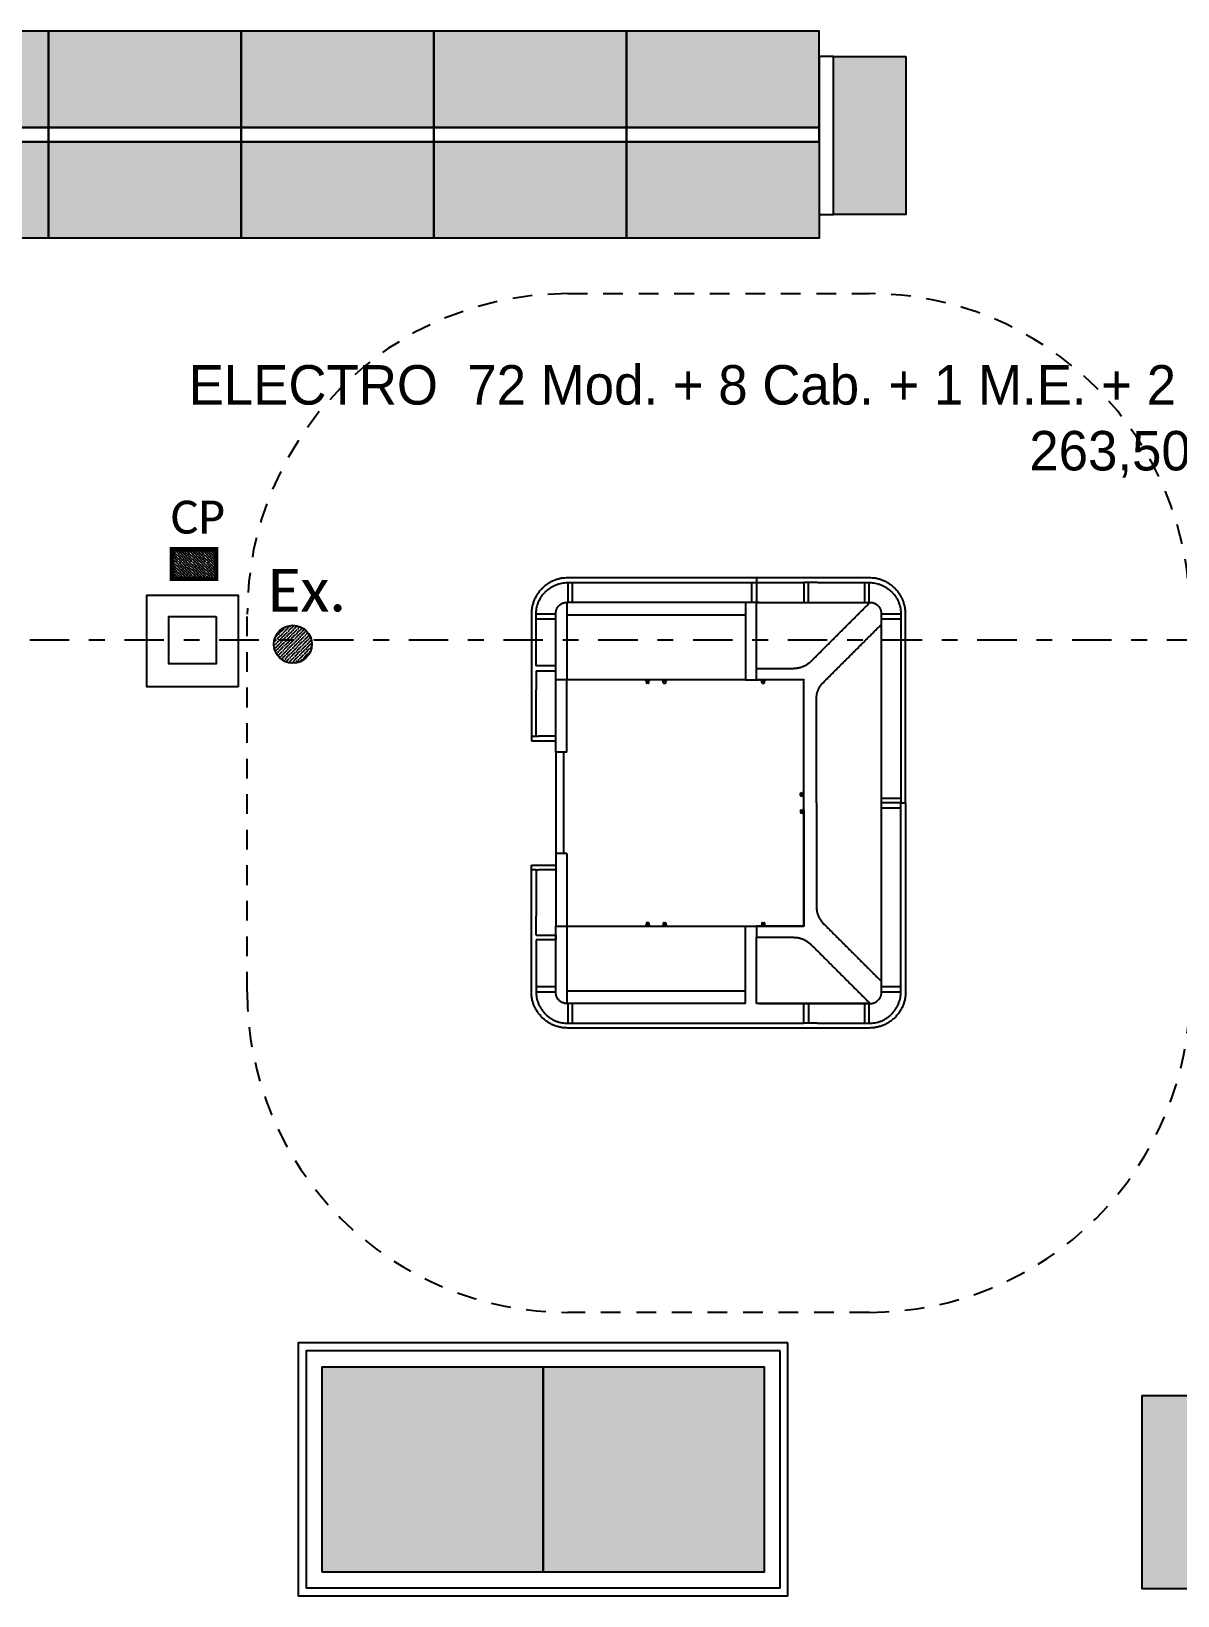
# Model space of a CAD drawing. Header units: millimetres. Extents: x 340 to 1003762, y 22 to 362022.
# Drawn here: x 371.13 to 378.39, y 52.3 to 62.2 of the extents above; entities that cross this region are included whole.
import ezdxf
from ezdxf.xclip import XClip

# ---------------------------------------------------------------- set-up
doc = ezdxf.new("R2010")
doc.units = ezdxf.units.MM
doc.header["$XCLIPFRAME"] = 0
doc.linetypes.add('LSBB_P_002 - PLANTA 1° NIVEL SALA DE VENTAS$0$DASHDOT2', pattern=[0.5, 0.25, -0.125, 0, -0.125])
doc.linetypes.add('LSBB_P_002 - PLANTA 1° NIVEL SALA DE VENTAS$0$HIDDEN', pattern=[0.375, 0.25, -0.125])
for name, color, linetype in [('LSBB_P_002 - PLANTA 1° NIVEL SALA DE VENTAS$0$A-GONDOLAS', 1, 'Continuous'), ('LSBB_P_002 - PLANTA 1° NIVEL SALA DE VENTAS$0$A-LAYOUT', 7, 'Continuous'), ('LSBB_P_002 - PLANTA 1° NIVEL SALA DE VENTAS$0$A-PROYECCIONES', 6, 'LSBB_P_002 - PLANTA 1° NIVEL SALA DE VENTAS$0$HIDDEN'), ('LSBB_P_002 - PLANTA 1° NIVEL SALA DE VENTAS$0$A-SALA DEFENSAS', 9, 'Continuous'), ('LSBB_P_002 - PLANTA 1° NIVEL SALA DE VENTAS$0$A-SALA-HATCH-ELECTRO', 154, 'Continuous'), ('LSBB_P_002 - PLANTA 1° NIVEL SALA DE VENTAS$0$A-SALA-MUEB-ESPC', 1, 'Continuous'), ('LSBB_P_002 - PLANTA 1° NIVEL SALA DE VENTAS$0$A-TEXTO SV', 2, 'LSBB_P_002 - PLANTA 1° NIVEL SALA DE VENTAS$0$DASHDOT2'), ('LSBB_P_002 - PLANTA 1° NIVEL SALA DE VENTAS$0$E-SF O CP', 7, 'Continuous'), ('LSBB_P_002 - PLANTA 1° NIVEL SALA DE VENTAS$0$EJES', 8, 'LSBB_P_002 - PLANTA 1° NIVEL SALA DE VENTAS$0$DASHDOT2'), ('LSBB_P_002 - PLANTA 1° NIVEL SALA DE VENTAS$0$ESTRUCTURA', 5, 'Continuous'), ('LSBB_P_002 - PLANTA 1° NIVEL SALA DE VENTAS$0$N- EXTINTOR O RH', 1, 'Continuous'), ('LSBB_P_002 - PLANTA 1° NIVEL SALA DE VENTAS$0$ZOCALOS-HORM', 8, 'Continuous'), ('XREF', 7, 'Continuous')]:
    doc.layers.add(name, color=color, linetype=linetype)
doc.styles.add('LSBB_P_002 - PLANTA 1° NIVEL SALA DE VENTAS$0$REF-LAYOUT N+0.00 E 03$0$REF-LAYOUT N+0.00 E 02$0$Walmart_CENTURY GOTHIC', font='GOTHIC.TTF')
doc.styles.add('LSBB_P_002 - PLANTA 1° NIVEL SALA DE VENTAS$0$STANDARD', font='txt')

# ---------------------------------------------------------------- blocks, each defined once
blk = doc.blocks.new('LSBB_P_002 - PLANTA 1° NIVEL SALA DE VENTAS$0$REF-LAYOUT N+0.00 E 03$0$G. 122x61')
h = blk.add_hatch(color=256)
h.dxf.hatch_style = 1
h.paths.add_polyline_path([(0, 0), (0, -61), (122, -61), (122, 0)])
at = {"layer": 'LSBB_P_002 - PLANTA 1° NIVEL SALA DE VENTAS$0$A-GONDOLAS'}
for points in [[(0, 0), (0, 9), (122, 9), (122, 0)], [(0, 0), (0, -61), (122, -61), (122, 0)]]:
    blk.add_lwpolyline(points, close=True, dxfattribs=at)
blk = doc.blocks.new('LSBB_P_002 - PLANTA 1° NIVEL SALA DE VENTAS$0$REF-LAYOUT N+0.00 E 03$0$REF-LAYOUT N+0.00 E 02$0$G. 140 X 130')
at = {"ltscale": 3}
blk.add_hatch(color=256, dxfattribs=at).paths.add_polyline_path([(6163.5686, -1173.933), (6163.5686, -1172.633), (6162.1686, -1172.633), (6162.1686, -1173.933)])
at = {"layer": 'LSBB_P_002 - PLANTA 1° NIVEL SALA DE VENTAS$0$A-SALA-MUEB-ESPC', "ltscale": 3}
blk.add_lwpolyline([(6163.5686, -1173.933), (6163.5686, -1172.633), (6162.1686, -1172.633), (6162.1686, -1173.933)], close=True, dxfattribs=at)
blk = doc.blocks.new('LSBB_P_002 - PLANTA 1° NIVEL SALA DE VENTAS$0$REF-LAYOUT N+0.00 E 03$0$REF-LAYOUT N+0.00 E 02$0$G. 122x61')
h = blk.add_hatch(color=256)
h.dxf.hatch_style = 1
h.paths.add_polyline_path([(0, 0), (0, -61), (122, -61), (122, 0)])
at = {"layer": 'LSBB_P_002 - PLANTA 1° NIVEL SALA DE VENTAS$0$A-GONDOLAS'}
for points in [[(0, 0), (0, 9), (122, 9), (122, 0)], [(0, 0), (0, -61), (122, -61), (122, 0)]]:
    blk.add_lwpolyline(points, close=True, dxfattribs=at)
blk = doc.blocks.new('LSBB_P_002 - PLANTA 1° NIVEL SALA DE VENTAS$0$REF-LAYOUT N+0.00 E 02$0$Isla Electro Cerrada')
at = {"layer": 'LSBB_P_002 - PLANTA 1° NIVEL SALA DE VENTAS$0$A-SALA-MUEB-ESPC'}
for points, weights in [([(3188.2378, 4221.7048), (3188.0078, 4221.7048), (3188.0078, 4221.4748)], [1, 0.707106781187, 1]), ([(3188.0378, 4221.4748), (3188.0378, 4221.6748), (3188.2378, 4221.6748)], [1, 0.707106781187, 1]), ([(3190.3778, 4221.4748), (3190.3778, 4221.7048), (3190.1478, 4221.7048)], [1, 0.707106781187, 1]), ([(3190.1478, 4221.6748), (3190.3478, 4221.6748), (3190.3478, 4221.4748)], [1, 0.707106781187, 1]), ([(3188.2328, 4221.5498), (3188.1628, 4221.5498), (3188.1628, 4221.4798)], [1, 0.707106781187, 1]), ([(3189.6708, 4221.1306), (3189.7328, 4221.1306), (3189.7768, 4221.1745)], [1, 0.92406244141, 1]), ([(3189.8128, 4220.9371), (3189.8128, 4220.9993), (3189.8569, 4221.0432)], [1, 0.923696412309, 1]), ([(3189.8128, 4219.6226), (3189.8128, 4219.5604), (3189.8569, 4219.5164)], [1, 0.923696412309, 1]), ([(3189.7768, 4219.3852), (3189.7328, 4219.429), (3189.6708, 4219.429)], [1, 0.92406244141, 1]), ([(3188.2378, 4218.8548), (3188.0078, 4218.8548), (3188.0078, 4219.0848)], [1, 0.707106781187, 1]), ([(3188.0378, 4219.0848), (3188.0378, 4218.8848), (3188.2378, 4218.8848)], [1, 0.707106781187, 1]), ([(3188.1628, 4219.0798), (3188.1628, 4219.0098), (3188.2328, 4219.0098)], [1, 0.707106781187, 1]), ([(3190.3778, 4219.0848), (3190.3778, 4218.8548), (3190.1478, 4218.8548)], [1, 0.707106781187, 1]), ([(3190.1478, 4218.8848), (3190.3478, 4218.8848), (3190.3478, 4219.0848)], [1, 0.707106781187, 1])]:
    blk.add_rational_spline(points, weights, degree=2, dxfattribs=at)
for points in [[(3189.4328, 4221.7048), (3188.8353, 4221.7048), (3188.2378, 4221.7048)], [(3188.2378, 4221.6748), (3188.2528, 4221.6748), (3188.2678, 4221.6748)], [(3188.2378, 4221.5498), (3188.2378, 4221.6123), (3188.2378, 4221.6748)], [(3188.2678, 4221.6748), (3188.8503, 4221.6748), (3189.4328, 4221.6748)], [(3188.2678, 4221.6748), (3188.2678, 4221.6123), (3188.2678, 4221.5498)], [(3189.7328, 4221.7048), (3189.5828, 4221.7048), (3189.4328, 4221.7048)], [(3189.4328, 4221.6748), (3189.5824, 4221.6748), (3189.732, 4221.6748)], [(3189.7328, 4221.6748), (3189.7324, 4221.6748), (3189.732, 4221.6748)], [(3190.1478, 4221.7048), (3189.9403, 4221.7048), (3189.7328, 4221.7048)], [(3189.7328, 4221.6748), (3189.7328, 4221.6123), (3189.7328, 4221.5498)], [(3189.82, 4221.6748), (3189.7764, 4221.6748), (3189.7328, 4221.6748)], [(3189.7628, 4221.5498), (3189.7628, 4221.6123), (3189.7628, 4221.6748)], [(3189.82, 4221.6748), (3189.9689, 4221.6748), (3190.1178, 4221.6748)], [(3190.1178, 4221.6748), (3190.1328, 4221.6748), (3190.1478, 4221.6748)], [(3190.1178, 4221.5498), (3190.1178, 4221.6123), (3190.1178, 4221.6748)], [(3190.1478, 4221.6748), (3190.1478, 4221.6123), (3190.1478, 4221.5498)], [(3188.0078, 4221.4748), (3188.0078, 4221.2959), (3188.0078, 4221.117)], [(3188.0378, 4221.4748), (3188.1003, 4221.4748), (3188.1628, 4221.4748)], [(3188.0378, 4221.4448), (3188.0378, 4221.4598), (3188.0378, 4221.4748)], [(3188.1628, 4221.4798), (3188.1628, 4221.2698), (3188.1628, 4221.0598)], [(3189.3628, 4221.5498), (3188.7978, 4221.5498), (3188.2328, 4221.5498)], [(3188.2328, 4221.0598), (3188.2328, 4221.3048), (3188.2328, 4221.5498)], [(3188.2328, 4221.4698), (3188.7978, 4221.4698), (3189.3628, 4221.4698)], [(3189.3628, 4221.5498), (3189.3628, 4221.3048), (3189.3628, 4221.0598)], [(3189.4328, 4221.5498), (3189.4328, 4221.3402), (3189.4328, 4221.1306)], [(3190.1524, 4221.5494), (3189.7926, 4221.5496), (3189.4328, 4221.5498)], [(3189.4508, 4221.5498), (3189.8018, 4221.5498), (3190.1528, 4221.5498)], [(3189.7768, 4221.1745), (3189.9646, 4221.3619), (3190.1524, 4221.5494)], [(3190.1524, 4221.5494), (3190.1526, 4221.5496), (3190.1528, 4221.5498)], [(3190.2228, 4221.4085), (3190.2228, 4221.4442), (3190.2228, 4221.4798)], [(3190.2228, 4221.4748), (3190.2853, 4221.4748), (3190.3478, 4221.4748)], [(3190.3478, 4221.4748), (3190.3478, 4221.4598), (3190.3478, 4221.4448)], [(3190.3778, 4220.2798), (3190.3778, 4220.8773), (3190.3778, 4221.4748)], [(3188.0378, 4221.147), (3188.0378, 4221.2959), (3188.0378, 4221.4448)], [(3188.1628, 4221.4448), (3188.1003, 4221.4448), (3188.0378, 4221.4448)], [(3189.8569, 4221.0432), (3190.0399, 4221.2259), (3190.2228, 4221.4085)], [(3190.3478, 4221.4448), (3190.2853, 4221.4448), (3190.2228, 4221.4448)], [(3190.2228, 4220.2798), (3190.2228, 4220.8442), (3190.2228, 4221.4085)], [(3190.3478, 4221.4448), (3190.3478, 4220.8773), (3190.3478, 4220.3098)], [(3188.0078, 4221.117), (3188.0078, 4221.0568), (3188.0078, 4220.9966)], [(3188.1628, 4221.1473), (3188.1003, 4221.1471), (3188.0378, 4221.147)], [(3188.0378, 4221.117), (3188.1003, 4221.1171), (3188.1628, 4221.1173)], [(3188.0378, 4221.117), (3188.0378, 4221.0568), (3188.0378, 4220.9966)], [(3188.067, 4221.147), (3188.0671, 4221.147), (3188.0671, 4221.147)], [(3188.0971, 4221.117), (3188.0971, 4221.117), (3188.0971, 4221.117)], [(3188.1628, 4221.1473), (3188.1628, 4221.1473), (3188.1628, 4221.1473)], [(3188.1628, 4221.1173), (3188.1628, 4221.1323), (3188.1628, 4221.1473)], [(3188.1628, 4221.0598), (3188.1978, 4221.0598), (3188.2328, 4221.0598)], [(3188.1628, 4220.6009), (3188.1628, 4220.8304), (3188.1628, 4221.0598)], [(3188.2328, 4221.0598), (3188.7978, 4221.0598), (3189.3628, 4221.0598)], [(3188.2328, 4220.6009), (3188.2328, 4220.8304), (3188.2328, 4221.0598)], [(3188.7321, 4221.053), (3188.7321, 4221.0564), (3188.7321, 4221.0598)], [(3188.7553, 4221.053), (3188.7553, 4221.0564), (3188.7553, 4221.0598)], [(3188.8404, 4221.053), (3188.8404, 4221.0564), (3188.8404, 4221.0598)], [(3188.8636, 4221.053), (3188.8636, 4221.0564), (3188.8636, 4221.0598)], [(3189.3628, 4221.0598), (3189.3978, 4221.0598), (3189.4328, 4221.0598)], [(3189.4328, 4221.0598), (3189.4328, 4221.0952), (3189.4328, 4221.1306)], [(3189.4328, 4221.1306), (3189.5518, 4221.1306), (3189.6708, 4221.1306)], [(3189.7328, 4221.0598), (3189.5828, 4221.0598), (3189.4328, 4221.0598)], [(3189.4328, 4221.0596), (3189.4328, 4221.0597), (3189.4328, 4221.0598)], [(3189.4328, 4221.0596), (3189.5828, 4221.0596), (3189.7328, 4221.0596)], [(3189.4647, 4221.053), (3189.4647, 4221.0563), (3189.4647, 4221.0596)], [(3189.4879, 4221.053), (3189.4879, 4221.0563), (3189.4879, 4221.0596)], [(3189.7327, 4221.0596), (3189.7327, 4221.0596), (3189.7327, 4221.0596)], [(3189.7328, 4220.3255), (3189.7327, 4220.6926), (3189.7327, 4221.0596)], [(3189.7328, 4221.0607), (3189.7328, 4221.0603), (3189.7328, 4221.0598)], [(3189.7328, 4221.0598), (3189.7328, 4220.6698), (3189.7328, 4220.2798)], [(3188.0078, 4220.9966), (3188.0078, 4220.8499), (3188.0078, 4220.7033)], [(3188.0378, 4220.7033), (3188.0378, 4220.8499), (3188.0378, 4220.9966)], [(3188.738, 4221.0521), (3188.7368, 4221.0521), (3188.7356, 4221.0521)], [(3188.736, 4221.0415), (3188.736, 4221.0468), (3188.736, 4221.0521)], [(3188.7494, 4221.0521), (3188.7437, 4221.0521), (3188.738, 4221.0521)], [(3188.7402, 4221.039), (3188.7393, 4221.039), (3188.7385, 4221.039)], [(3188.7482, 4221.039), (3188.7442, 4221.039), (3188.7402, 4221.039)], [(3188.7499, 4221.039), (3188.7491, 4221.039), (3188.7482, 4221.039)], [(3188.7518, 4221.0521), (3188.7506, 4221.0521), (3188.7494, 4221.0521)], [(3188.7524, 4221.0415), (3188.7524, 4221.0468), (3188.7524, 4221.0521)], [(3188.8433, 4221.0415), (3188.8433, 4221.0468), (3188.8433, 4221.0521)], [(3188.8439, 4221.0521), (3188.8451, 4221.0521), (3188.8463, 4221.0521)], [(3188.8458, 4221.039), (3188.8466, 4221.039), (3188.8474, 4221.039)], [(3188.8463, 4221.0521), (3188.852, 4221.0521), (3188.8577, 4221.0521)], [(3188.8474, 4221.039), (3188.8515, 4221.039), (3188.8555, 4221.039)], [(3188.8555, 4221.039), (3188.8563, 4221.039), (3188.8572, 4221.039)], [(3188.8577, 4221.0521), (3188.8589, 4221.0521), (3188.8601, 4221.0521)], [(3188.8597, 4221.0415), (3188.8597, 4221.0468), (3188.8597, 4221.0521)], [(3189.4676, 4221.0415), (3189.4676, 4221.0468), (3189.4676, 4221.0521)], [(3189.4683, 4221.0521), (3189.4694, 4221.0521), (3189.4706, 4221.0521)], [(3189.4701, 4221.039), (3189.4709, 4221.039), (3189.4718, 4221.039)], [(3189.4706, 4221.0521), (3189.4763, 4221.0521), (3189.482, 4221.0521)], [(3189.4718, 4221.039), (3189.4758, 4221.039), (3189.4798, 4221.039)], [(3189.4798, 4221.039), (3189.4807, 4221.039), (3189.4815, 4221.039)], [(3189.482, 4221.0521), (3189.4832, 4221.0521), (3189.4844, 4221.0521)], [(3189.484, 4221.0415), (3189.484, 4221.0468), (3189.484, 4221.0521)], [(3189.8128, 4220.2798), (3189.8128, 4220.6084), (3189.8128, 4220.9371)], [(3188.0078, 4220.7033), (3188.0078, 4220.6883), (3188.0078, 4220.6733)], [(3188.0378, 4220.7033), (3188.0228, 4220.7033), (3188.0078, 4220.7033)], [(3188.0078, 4220.6733), (3188.0304, 4220.6733), (3188.0529, 4220.6733)], [(3188.0378, 4220.7033), (3188.0454, 4220.7033), (3188.0529, 4220.7033)], [(3188.1628, 4220.7033), (3188.1079, 4220.7033), (3188.0529, 4220.7033)], [(3188.0529, 4220.6733), (3188.1079, 4220.6733), (3188.1628, 4220.6733)], [(3188.2328, 4220.6009), (3188.1978, 4220.6009), (3188.1628, 4220.6009)], [(3188.1628, 4219.9614), (3188.1628, 4220.2812), (3188.1628, 4220.6009)], [(3188.2128, 4220.6009), (3188.2128, 4220.2798), (3188.2128, 4219.9587)], [(3189.712, 4220.3377), (3189.712, 4220.3386), (3189.712, 4220.3394)], [(3189.712, 4220.3297), (3189.712, 4220.3337), (3189.712, 4220.3377)], [(3189.712, 4220.328), (3189.712, 4220.3288), (3189.712, 4220.3297)], [(3189.7145, 4220.3419), (3189.7198, 4220.3419), (3189.7251, 4220.3419)], [(3189.7145, 4220.3255), (3189.7198, 4220.3255), (3189.7251, 4220.3255)], [(3189.7251, 4220.3399), (3189.7251, 4220.3411), (3189.7251, 4220.3423)], [(3189.7251, 4220.3285), (3189.7251, 4220.3342), (3189.7251, 4220.3399)], [(3189.7251, 4220.3262), (3189.7251, 4220.3273), (3189.7251, 4220.3285)], [(3189.726, 4220.3458), (3189.7294, 4220.3458), (3189.7328, 4220.3458)], [(3189.726, 4220.3226), (3189.7294, 4220.3226), (3189.7328, 4220.3226)], [(3189.7328, 4220.2798), (3189.7328, 4219.8898), (3189.7328, 4219.4998)], [(3189.8128, 4220.2798), (3189.8128, 4219.9512), (3189.8128, 4219.6226)], [(3190.2228, 4220.3098), (3190.2853, 4220.3098), (3190.3478, 4220.3098)], [(3190.2228, 4219.1511), (3190.2228, 4219.7155), (3190.2228, 4220.2798)], [(3190.3478, 4220.2798), (3190.2853, 4220.2798), (3190.2228, 4220.2798)], [(3190.3478, 4220.3098), (3190.3478, 4220.2948), (3190.3478, 4220.2798)], [(3190.3478, 4219.0848), (3190.3478, 4219.6823), (3190.3478, 4220.2798)], [(3190.3478, 4220.2798), (3190.3628, 4220.2798), (3190.3778, 4220.2798)], [(3190.3778, 4220.2798), (3190.3778, 4219.6823), (3190.3778, 4219.0848)], [(3189.712, 4220.2322), (3189.712, 4220.2313), (3189.712, 4220.2305)], [(3189.712, 4220.2305), (3189.712, 4220.2284), (3189.712, 4220.2262)], [(3189.712, 4220.2262), (3189.712, 4220.2241), (3189.712, 4220.2219)], [(3189.712, 4220.2219), (3189.712, 4220.2216), (3189.712, 4220.2213)], [(3189.712, 4220.2213), (3189.712, 4220.2212), (3189.712, 4220.2211)], [(3189.712, 4220.2211), (3189.712, 4220.221), (3189.712, 4220.2209)], [(3189.712, 4220.2209), (3189.712, 4220.2208), (3189.712, 4220.2208)], [(3189.712, 4220.2208), (3189.712, 4220.2205), (3189.712, 4220.2202)], [(3189.712, 4220.2207), (3189.712, 4220.2206), (3189.712, 4220.2206)], [(3189.7145, 4220.2347), (3189.7198, 4220.2347), (3189.7251, 4220.2347)], [(3189.7145, 4220.2177), (3189.7198, 4220.2177), (3189.7251, 4220.2177)], [(3189.7251, 4220.234), (3189.7251, 4220.2328), (3189.7251, 4220.2316)], [(3189.7251, 4220.2316), (3189.7251, 4220.2287), (3189.7251, 4220.2258)], [(3189.7251, 4220.2258), (3189.7251, 4220.2228), (3189.7251, 4220.2197)], [(3189.7251, 4220.2197), (3189.7251, 4220.2186), (3189.7251, 4220.2174)], [(3189.7251, 4220.2174), (3189.7251, 4220.2174), (3189.7251, 4220.2173)], [(3189.7251, 4220.2174), (3189.7251, 4220.2174), (3189.7251, 4220.2174)], [(3189.726, 4220.2375), (3189.7294, 4220.2375), (3189.7328, 4220.2375)], [(3189.726, 4220.2138), (3189.7294, 4220.2138), (3189.7328, 4220.2138)], [(3190.2228, 4220.2498), (3190.2853, 4220.2498), (3190.3478, 4220.2498)], [(3188.0078, 4219.8564), (3188.0078, 4219.8714), (3188.0078, 4219.8864)], [(3188.0078, 4219.8864), (3188.0304, 4219.8864), (3188.0529, 4219.8864)], [(3188.0529, 4219.8864), (3188.1079, 4219.8864), (3188.1628, 4219.8864)], [(3188.1628, 4219.9587), (3188.1628, 4219.7293), (3188.1628, 4219.4998)], [(3188.2328, 4219.9587), (3188.1978, 4219.9587), (3188.1628, 4219.9587)], [(3188.1828, 4219.9587), (3188.1828, 4219.9588), (3188.1828, 4219.9589)], [(3188.2328, 4219.9587), (3188.2328, 4219.7293), (3188.2328, 4219.4998)], [(3188.0078, 4219.5631), (3188.0078, 4219.7097), (3188.0078, 4219.8564)], [(3188.0078, 4219.8564), (3188.0304, 4219.8564), (3188.0529, 4219.8564)], [(3188.0378, 4219.8564), (3188.0378, 4219.7097), (3188.0378, 4219.5631)], [(3188.1628, 4219.8564), (3188.1079, 4219.8564), (3188.0529, 4219.8564)], [(3188.0078, 4219.4427), (3188.0078, 4219.5029), (3188.0078, 4219.5631)], [(3188.0378, 4219.4427), (3188.0378, 4219.5029), (3188.0378, 4219.5631)], [(3188.2328, 4219.4998), (3188.1978, 4219.4998), (3188.1628, 4219.4998)], [(3188.1628, 4219.4998), (3188.1628, 4219.2898), (3188.1628, 4219.0798)], [(3188.2328, 4219.0898), (3188.2328, 4219.2948), (3188.2328, 4219.4998)], [(3189.3628, 4219.4998), (3188.7978, 4219.4998), (3188.2328, 4219.4998)], [(3188.7321, 4219.5066), (3188.7321, 4219.5032), (3188.7321, 4219.4998)], [(3188.738, 4219.5076), (3188.7368, 4219.5076), (3188.7356, 4219.5076)], [(3188.736, 4219.5182), (3188.736, 4219.5129), (3188.736, 4219.5076)], [(3188.7494, 4219.5076), (3188.7437, 4219.5076), (3188.738, 4219.5076)], [(3188.7402, 4219.5207), (3188.7393, 4219.5207), (3188.7385, 4219.5207)], [(3188.7482, 4219.5207), (3188.7442, 4219.5207), (3188.7402, 4219.5207)], [(3188.7499, 4219.5207), (3188.7491, 4219.5207), (3188.7482, 4219.5207)], [(3188.7518, 4219.5076), (3188.7506, 4219.5076), (3188.7494, 4219.5076)], [(3188.7524, 4219.5182), (3188.7524, 4219.5129), (3188.7524, 4219.5075)], [(3188.7553, 4219.5066), (3188.7553, 4219.5032), (3188.7553, 4219.4998)], [(3188.8404, 4219.5066), (3188.8404, 4219.5032), (3188.8404, 4219.4998)], [(3188.8433, 4219.5182), (3188.8433, 4219.5129), (3188.8433, 4219.5075)], [(3188.8439, 4219.5076), (3188.8451, 4219.5076), (3188.8463, 4219.5076)], [(3188.8458, 4219.5207), (3188.8466, 4219.5207), (3188.8474, 4219.5207)], [(3188.8463, 4219.5076), (3188.852, 4219.5076), (3188.8577, 4219.5076)], [(3188.8474, 4219.5207), (3188.8515, 4219.5207), (3188.8555, 4219.5207)], [(3188.8555, 4219.5207), (3188.8563, 4219.5207), (3188.8572, 4219.5207)], [(3188.8577, 4219.5076), (3188.8589, 4219.5076), (3188.8601, 4219.5076)], [(3188.8597, 4219.5182), (3188.8597, 4219.5129), (3188.8597, 4219.5076)], [(3188.8636, 4219.5066), (3188.8636, 4219.5032), (3188.8636, 4219.4998)], [(3189.3628, 4219.4998), (3189.3978, 4219.4998), (3189.4328, 4219.4998)], [(3189.3628, 4219.0098), (3189.3628, 4219.2548), (3189.3628, 4219.4998)], [(3189.7328, 4219.4998), (3189.5828, 4219.4998), (3189.4328, 4219.4998)], [(3189.4328, 4219.4998), (3189.4328, 4219.2548), (3189.4328, 4219.0098)], [(3189.433, 4219.5001), (3189.442, 4219.5001), (3189.451, 4219.5001)], [(3189.433, 4219.4998), (3189.433, 4219.5), (3189.433, 4219.5001)], [(3189.4518, 4219.5001), (3189.4514, 4219.5001), (3189.451, 4219.5001)], [(3189.451, 4219.5001), (3189.451, 4219.5), (3189.451, 4219.4998)], [(3189.451, 4219.5), (3189.451, 4219.4999), (3189.451, 4219.4998)], [(3189.7327, 4219.5), (3189.5919, 4219.5), (3189.451, 4219.5)], [(3189.4518, 4219.5001), (3189.4518, 4219.5), (3189.4518, 4219.5)], [(3189.4647, 4219.5066), (3189.4647, 4219.5033), (3189.4647, 4219.5)], [(3189.4676, 4219.5182), (3189.4676, 4219.5129), (3189.4676, 4219.5075)], [(3189.4683, 4219.5076), (3189.4694, 4219.5076), (3189.4706, 4219.5076)], [(3189.4701, 4219.5207), (3189.4709, 4219.5207), (3189.4718, 4219.5207)], [(3189.4706, 4219.5076), (3189.4763, 4219.5076), (3189.482, 4219.5076)], [(3189.4718, 4219.5207), (3189.4758, 4219.5207), (3189.4798, 4219.5207)], [(3189.4798, 4219.5207), (3189.4807, 4219.5207), (3189.4815, 4219.5207)], [(3189.482, 4219.5076), (3189.4832, 4219.5076), (3189.4844, 4219.5076)], [(3189.484, 4219.5182), (3189.484, 4219.5129), (3189.484, 4219.5076)], [(3189.4879, 4219.5066), (3189.4879, 4219.5033), (3189.4879, 4219.5)], [(3189.7328, 4219.5), (3189.619, 4219.4999), (3189.5051, 4219.4998)], [(3189.7328, 4219.4989), (3189.7328, 4219.4994), (3189.7328, 4219.4998)], [(3189.8569, 4219.5164), (3190.0399, 4219.3338), (3190.2228, 4219.1511)], [(3188.0078, 4219.0848), (3188.0078, 4219.2638), (3188.0078, 4219.4427)], [(3188.0378, 4219.4427), (3188.1003, 4219.4425), (3188.1628, 4219.4424)], [(3188.0378, 4219.4126), (3188.0378, 4219.2487), (3188.0378, 4219.0848)], [(3188.1628, 4219.4124), (3188.1003, 4219.4125), (3188.0378, 4219.4126)], [(3188.0671, 4219.4127), (3188.0671, 4219.4127), (3188.067, 4219.4127)], [(3188.0971, 4219.4427), (3188.0971, 4219.4427), (3188.0971, 4219.4426)], [(3188.1628, 4219.4424), (3188.1628, 4219.4274), (3188.1628, 4219.4124)], [(3188.1628, 4219.4124), (3188.1628, 4219.4124), (3188.1628, 4219.4124)], [(3189.4328, 4219.429), (3189.5518, 4219.429), (3189.6708, 4219.429)], [(3189.7768, 4219.3852), (3189.9648, 4219.1975), (3190.1528, 4219.0098)], [(3188.0378, 4219.1148), (3188.1003, 4219.1148), (3188.1628, 4219.1148)], [(3188.1628, 4219.0848), (3188.1003, 4219.0848), (3188.0378, 4219.0848)], [(3188.2328, 4219.0098), (3188.2328, 4219.0498), (3188.2328, 4219.0898)], [(3188.2328, 4219.0898), (3188.7978, 4219.0898), (3189.3628, 4219.0898)], [(3190.2228, 4219.0798), (3190.2228, 4219.1155), (3190.2228, 4219.1511)], [(3190.2228, 4219.1148), (3190.2853, 4219.1148), (3190.3478, 4219.1148)], [(3190.3478, 4219.0848), (3190.2853, 4219.0848), (3190.2228, 4219.0848)], [(3189.3628, 4219.0098), (3188.7978, 4219.0098), (3188.2328, 4219.0098)], [(3188.2378, 4218.8848), (3188.2378, 4218.9473), (3188.2378, 4219.0098)], [(3188.2678, 4219.0098), (3188.2678, 4218.9473), (3188.2678, 4218.8848)], [(3189.3628, 4219.0158), (3189.3628, 4219.0128), (3189.3628, 4219.0098)], [(3189.4328, 4219.0098), (3189.3978, 4219.0098), (3189.3628, 4219.0098)], [(3189.4028, 4219.0098), (3189.4028, 4218.9473), (3189.4028, 4218.8848)], [(3189.4328, 4219.0098), (3189.7926, 4219.0101), (3190.1524, 4219.0103)], [(3189.4328, 4218.8848), (3189.4328, 4218.9473), (3189.4328, 4219.0098)], [(3189.4508, 4219.0098), (3189.4418, 4219.0098), (3189.4328, 4219.0098)], [(3189.4508, 4219.0098), (3189.8018, 4219.0098), (3190.1528, 4219.0098)], [(3189.4508, 4219.0098), (3189.4508, 4219.0098), (3189.4508, 4219.0098)], [(3189.7328, 4218.8848), (3189.7328, 4218.9473), (3189.7328, 4219.0098)], [(3189.7628, 4219.0098), (3189.7628, 4218.9473), (3189.7628, 4218.8848)], [(3190.1178, 4218.8848), (3190.1178, 4218.9473), (3190.1178, 4219.0098)], [(3190.1478, 4219.0098), (3190.1478, 4218.9473), (3190.1478, 4218.8848)], [(3188.2378, 4218.8848), (3188.8203, 4218.8848), (3189.4028, 4218.8848)], [(3189.4028, 4218.8848), (3189.4178, 4218.8848), (3189.4328, 4218.8848)], [(3189.4328, 4218.8848), (3189.5828, 4218.8848), (3189.7328, 4218.8848)], [(3189.4328, 4218.8548), (3189.4328, 4218.8698), (3189.4328, 4218.8848)], [(3189.7328, 4218.8848), (3189.7328, 4218.8848), (3189.7328, 4218.8848)], [(3189.7628, 4218.8848), (3189.7478, 4218.8848), (3189.7328, 4218.8848)], [(3189.82, 4218.8848), (3189.7914, 4218.8848), (3189.7628, 4218.8848)], [(3189.82, 4218.8848), (3189.9839, 4218.8848), (3190.1478, 4218.8848)], [(3189.4328, 4218.8548), (3188.8353, 4218.8548), (3188.2378, 4218.8548)], [(3189.7328, 4218.8548), (3189.5828, 4218.8548), (3189.4328, 4218.8548)], [(3190.1478, 4218.8548), (3189.9403, 4218.8548), (3189.7328, 4218.8548)]]:
    blk.add_open_spline(points, degree=2, dxfattribs=at)
for points, weights, degree, knots in [([(3190.1528, 4221.5498), (3190.1593, 4221.5498), (3190.1656, 4221.5487), (3190.1723, 4221.5474), (3190.1786, 4221.5449), (3190.1852, 4221.5423), (3190.1911, 4221.5384), (3190.1972, 4221.5344), (3190.2023, 4221.5293)], [1, 0.995818887743, 1, 0.995309240051, 1, 0.99490875674, 1, 0.994691054934, 1], 2, [0, 0, 0, 1.280879, 1.280879, 2.638717, 2.638717, 4.053187, 4.053187, 5.497774, 5.497774, 5.497774]), ([(3190.2228, 4221.4798), (3190.2228, 4221.4862), (3190.2217, 4221.4926), (3190.2204, 4221.4993), (3190.2179, 4221.5056), (3190.2153, 4221.5122), (3190.2114, 4221.5181), (3190.2075, 4221.5242), (3190.2023, 4221.5293)], [1, 0.995819078285, 1, 0.995308728701, 1, 0.994909256101, 1, 0.994690609968, 1], 2, [0, 0, 0, 1.280884, 1.280884, 2.638703, 2.638703, 4.053179, 4.053179, 5.497765, 5.497765, 5.497765]), ([(3188.7385, 4221.039), (3188.7375, 4221.039), (3188.7367, 4221.0397), (3188.736, 4221.0404), (3188.736, 4221.0415)], [1, 0.923881617606, 1, 0.923877246823, 1], 2, [0, 0, 0, 0.196353, 0.196353, 0.3927034, 0.3927034, 0.3927034]), ([(3188.7524, 4221.0415), (3188.7524, 4221.0404), (3188.7517, 4221.0397), (3188.751, 4221.039), (3188.7499, 4221.039)], [1, 0.923877246822, 1, 0.923881621914, 1], 2, [0, 0, 0, 0.1963503, 0.1963503, 0.3927034, 0.3927034, 0.3927034]), ([(3188.8458, 4221.039), (3188.8447, 4221.039), (3188.844, 4221.0397), (3188.8433, 4221.0404), (3188.8433, 4221.0415)], [1, 0.923881621031, 1, 0.923877246823, 1], 2, [0, 0, 0, 0.196353, 0.196353, 0.3927034, 0.3927034, 0.3927034]), ([(3188.8597, 4221.0415), (3188.8597, 4221.0408), (3188.8594, 4221.0402), (3188.8589, 4221.0397), (3188.8587, 4221.0395), (3188.8584, 4221.0393), (3188.8579, 4221.0391), (3188.8578, 4221.039), (3188.8575, 4221.039), (3188.8572, 4221.039), (3188.8572, 4221.039)], [1, 0.949251497882, 0.949251497882, 1, 1, 1, 1, 1, 1, 1, 1], 3, [0, 0, 0, 0, 0.1963503, 0.1963503, 0.1963503, 0.3103157, 0.3103157, 0.36426, 0.36426, 0.3937002, 0.3937002, 0.3937002, 0.3937002]), ([(3189.4701, 4221.039), (3189.4691, 4221.039), (3189.4683, 4221.0397), (3189.4676, 4221.0404), (3189.4676, 4221.0415)], [1, 0.923881621272, 1, 0.923877246823, 1], 2, [0, 0, 0, 0.196353, 0.196353, 0.3927034, 0.3927034, 0.3927034]), ([(3189.484, 4221.0415), (3189.484, 4221.0408), (3189.4838, 4221.0402), (3189.4833, 4221.0397), (3189.483, 4221.0395), (3189.4828, 4221.0393), (3189.4823, 4221.0391), (3189.4821, 4221.039), (3189.4819, 4221.039), (3189.4815, 4221.039), (3189.4815, 4221.039)], [1, 0.949251497882, 0.949251497882, 1, 1, 1, 1, 1, 1, 1, 1], 3, [0, 0, 0, 0, 0.1963503, 0.1963503, 0.1963503, 0.3127178, 0.3127178, 0.3677991, 0.3677991, 0.3936464, 0.3936464, 0.3936464, 0.3936464]), ([(3189.712, 4220.3394), (3189.712, 4220.3404), (3189.7127, 4220.3412), (3189.7135, 4220.3419), (3189.7145, 4220.3419)], [1, 0.923881688641, 1, 0.923877246822, 1], 2, [0, 0, 0, 0.196353, 0.196353, 0.3927034, 0.3927034, 0.3927034]), ([(3189.7145, 4220.3255), (3189.7135, 4220.3255), (3189.7127, 4220.3262), (3189.712, 4220.327), (3189.712, 4220.328)], [1, 0.923877246822, 1, 0.923881688643, 1], 2, [0, 0, 0, 0.1963503, 0.1963503, 0.3927034, 0.3927034, 0.3927034]), ([(3189.712, 4220.2322), (3189.712, 4220.2332), (3189.7127, 4220.2339), (3189.7135, 4220.2347), (3189.7145, 4220.2347)], [1, 0.923881688641, 1, 0.923877246823, 1], 2, [0, 0, 0, 0.196353, 0.196353, 0.3927034, 0.3927034, 0.3927034]), ([(3189.7145, 4220.2177), (3189.7135, 4220.2177), (3189.7127, 4220.2185), (3189.712, 4220.2192), (3189.712, 4220.2202)], [1, 0.923877246824, 1, 0.923881688641, 1], 2, [0, 0, 0, 0.1963503, 0.1963503, 0.3927034, 0.3927034, 0.3927034]), ([(3188.1627, 4219.9587), (3188.1622, 4219.9593), (3188.1622, 4219.9601), (3188.1622, 4219.9625), (3188.1646, 4219.9626)], [1, 0.955234598491, 1, 0.707106781186, 1], 2, [0, 0, 0, 0.1467204, 0.1467204, 0.5303927, 0.5303927, 0.5303927]), ([(3188.1646, 4219.9626), (3188.167, 4219.9627), (3188.1671, 4219.9602), (3188.1671, 4219.9594), (3188.1666, 4219.9587)], [1, 0.707106781187, 1, 0.948098033468, 1], 2, [0, 0, 0, 0.3836723, 0.3836723, 0.5417513, 0.5417513, 0.5417513]), ([(3188.736, 4219.5182), (3188.736, 4219.5192), (3188.7367, 4219.5199), (3188.7375, 4219.5207), (3188.7385, 4219.5207)], [1, 0.923877246822, 1, 0.923881688641, 1], 2, [0, 0, 0, 0.1963503, 0.1963503, 0.3927034, 0.3927034, 0.3927034]), ([(3188.7499, 4219.5207), (3188.751, 4219.5207), (3188.7517, 4219.5199), (3188.7524, 4219.5192), (3188.7524, 4219.5182)], [1, 0.923881688641, 1, 0.923877246823, 1], 2, [0, 0, 0, 0.196353, 0.196353, 0.3927034, 0.3927034, 0.3927034]), ([(3188.8433, 4219.5182), (3188.8433, 4219.5192), (3188.844, 4219.5199), (3188.8447, 4219.5207), (3188.8458, 4219.5207)], [1, 0.923877246822, 1, 0.923881688642, 1], 2, [0, 0, 0, 0.1963503, 0.1963503, 0.3927034, 0.3927034, 0.3927034]), ([(3188.8572, 4219.5207), (3188.8582, 4219.5207), (3188.8589, 4219.5199), (3188.8597, 4219.5192), (3188.8597, 4219.5182)], [1, 0.923881688642, 1, 0.923877246824, 1], 2, [0, 0, 0, 0.196353, 0.196353, 0.3927034, 0.3927034, 0.3927034]), ([(3189.4676, 4219.5182), (3189.4676, 4219.5192), (3189.4683, 4219.5199), (3189.4691, 4219.5207), (3189.4701, 4219.5207)], [1, 0.923877246823, 1, 0.923881688643, 1], 2, [0, 0, 0, 0.1963503, 0.1963503, 0.3927034, 0.3927034, 0.3927034]), ([(3189.4815, 4219.5207), (3189.4826, 4219.5207), (3189.4833, 4219.5199), (3189.484, 4219.5192), (3189.484, 4219.5182)], [1, 0.923881688642, 1, 0.923877246823, 1], 2, [0, 0, 0, 0.196353, 0.196353, 0.3927034, 0.3927034, 0.3927034]), ([(3190.2023, 4219.0303), (3190.2075, 4219.0355), (3190.2114, 4219.0415), (3190.2153, 4219.0475), (3190.2179, 4219.0541), (3190.2204, 4219.0604), (3190.2217, 4219.0671), (3190.2228, 4219.0734), (3190.2228, 4219.0798)], [1, 0.994695653345, 1, 0.994909256101, 1, 0.995308728701, 1, 0.995819078285, 1], 2, [0, 0, 0, 1.4439, 1.4439, 2.858376, 2.858376, 4.216195, 4.216195, 5.497079, 5.497079, 5.497079]), ([(3190.1528, 4219.0098), (3190.1593, 4219.0098), (3190.1656, 4219.011), (3190.1723, 4219.0122), (3190.1786, 4219.0147), (3190.1852, 4219.0174), (3190.1911, 4219.0212), (3190.1972, 4219.0252), (3190.2023, 4219.0303)], [1, 0.995818887743, 1, 0.995309240051, 1, 0.99490875674, 1, 0.994691054934, 1], 2, [0, 0, 0, 1.280879, 1.280879, 2.638717, 2.638717, 4.053187, 4.053187, 5.497774, 5.497774, 5.497774])]:
    blk.add_rational_spline(points, weights, degree=degree, knots=knots, dxfattribs=at)
for points, knots in [([(3188.7356, 4221.0521), (3188.7354, 4221.0521), (3188.7349, 4221.0521), (3188.7341, 4221.0522), (3188.7333, 4221.0523), (3188.7327, 4221.0525), (3188.7323, 4221.0527), (3188.7321, 4221.0528), (3188.7321, 4221.053)], [0, 0, 0, 0, 0.0710975, 0.1387813, 0.2580906, 0.2986218, 0.3356603, 0.3816693, 0.3816693, 0.3816693, 0.3816693]), ([(3188.7553, 4221.053), (3188.7553, 4221.0528), (3188.7551, 4221.0527), (3188.7547, 4221.0525), (3188.7541, 4221.0523), (3188.7531, 4221.0521), (3188.7522, 4221.0521), (3188.7518, 4221.0521)], [0, 0, 0, 0, 0.046009, 0.0830475, 0.1235787, 0.242888, 0.3816677, 0.3816677, 0.3816677, 0.3816677]), ([(3188.8439, 4221.0521), (3188.8437, 4221.0521), (3188.8433, 4221.0521), (3188.8428, 4221.0521), (3188.8425, 4221.0522), (3188.842, 4221.0522), (3188.8404, 4221.0525), (3188.8404, 4221.053)], [0, 0, 0, 0, 0.1370876, 0.1370876, 0.3202373, 0.3202373, 0.4112318, 0.4112318, 0.4112318, 0.4112318]), ([(3188.8636, 4221.053), (3188.8636, 4221.0525), (3188.8619, 4221.0522), (3188.8615, 4221.0522), (3188.8612, 4221.0521), (3188.8607, 4221.0521), (3188.8603, 4221.0521), (3188.8601, 4221.0521)], [0, 0, 0, 0, 0.0923371, 0.0923371, 0.2781893, 0.2781893, 0.411286, 0.411286, 0.411286, 0.411286]), ([(3189.4683, 4221.0521), (3189.468, 4221.0521), (3189.4676, 4221.0521), (3189.4671, 4221.0521), (3189.4668, 4221.0522), (3189.4664, 4221.0522), (3189.4647, 4221.0525), (3189.4647, 4221.053)], [0, 0, 0, 0, 0.1370876, 0.1370876, 0.3202373, 0.3202373, 0.4112318, 0.4112318, 0.4112318, 0.4112318]), ([(3189.4879, 4221.053), (3189.4879, 4221.0528), (3189.4877, 4221.0527), (3189.4873, 4221.0525), (3189.4867, 4221.0523), (3189.4857, 4221.0521), (3189.4849, 4221.0521), (3189.4844, 4221.0521)], [0, 0, 0, 0, 0.046009, 0.0830475, 0.1235787, 0.242888, 0.3816677, 0.3816677, 0.3816677, 0.3816677]), ([(3189.7251, 4220.3423), (3189.7251, 4220.3425), (3189.7251, 4220.343), (3189.7252, 4220.3435), (3189.7252, 4220.3437), (3189.7252, 4220.3442), (3189.7255, 4220.3458), (3189.726, 4220.3458)], [0, 0, 0, 0, 0.1251455, 0.1251455, 0.3163111, 0.3163111, 0.4112882, 0.4112882, 0.4112882, 0.4112882]), ([(3189.726, 4220.3226), (3189.7255, 4220.3226), (3189.7252, 4220.3243), (3189.7252, 4220.3247), (3189.7252, 4220.325), (3189.7251, 4220.3255), (3189.7251, 4220.3259), (3189.7251, 4220.3262)], [0, 0, 0, 0, 0.0909945, 0.0909945, 0.2741441, 0.2741441, 0.4112318, 0.4112318, 0.4112318, 0.4112318]), ([(3189.7251, 4220.234), (3189.7251, 4220.2342), (3189.7251, 4220.2347), (3189.7252, 4220.2352), (3189.7252, 4220.2355), (3189.7252, 4220.2359), (3189.7255, 4220.2375), (3189.726, 4220.2375)], [0, 0, 0, 0, 0.1370876, 0.1370876, 0.3202373, 0.3202373, 0.4112318, 0.4112318, 0.4112318, 0.4112318]), ([(3189.726, 4220.2138), (3189.7255, 4220.2138), (3189.7252, 4220.2155), (3189.7251, 4220.2162), (3189.7251, 4220.2168), (3189.7251, 4220.2173)], [0, 0, 0, 0, 0.0849224, 0.0849224, 0.4114096, 0.4114096, 0.4114096, 0.4114096]), ([(3188.7321, 4219.5066), (3188.7321, 4219.5072), (3188.7337, 4219.5074), (3188.7342, 4219.5075), (3188.7345, 4219.5075), (3188.735, 4219.5075), (3188.7354, 4219.5076), (3188.7356, 4219.5076)], [0, 0, 0, 0, 0.0909945, 0.0909945, 0.2741441, 0.2741441, 0.4112318, 0.4112318, 0.4112318, 0.4112318]), ([(3188.7518, 4219.5076), (3188.752, 4219.5076), (3188.7524, 4219.5075), (3188.7529, 4219.5075), (3188.7532, 4219.5075), (3188.7536, 4219.5074), (3188.7553, 4219.5072), (3188.7553, 4219.5066)], [0, 0, 0, 0, 0.1370876, 0.1370876, 0.3202373, 0.3202373, 0.4112318, 0.4112318, 0.4112318, 0.4112318]), ([(3188.8404, 4219.5066), (3188.8404, 4219.5072), (3188.842, 4219.5074), (3188.8425, 4219.5075), (3188.8428, 4219.5075), (3188.8433, 4219.5075), (3188.8437, 4219.5076), (3188.8439, 4219.5076)], [0, 0, 0, 0, 0.0909945, 0.0909945, 0.2741441, 0.2741441, 0.4112318, 0.4112318, 0.4112318, 0.4112318]), ([(3188.8601, 4219.5076), (3188.8603, 4219.5076), (3188.8607, 4219.5075), (3188.8612, 4219.5075), (3188.8615, 4219.5075), (3188.8619, 4219.5074), (3188.8636, 4219.5072), (3188.8636, 4219.5066)], [0, 0, 0, 0, 0.1370876, 0.1370876, 0.3202373, 0.3202373, 0.4112318, 0.4112318, 0.4112318, 0.4112318]), ([(3189.4647, 4219.5066), (3189.4647, 4219.5072), (3189.4664, 4219.5074), (3189.4668, 4219.5075), (3189.4671, 4219.5075), (3189.4676, 4219.5075), (3189.468, 4219.5076), (3189.4683, 4219.5076)], [0, 0, 0, 0, 0.0909945, 0.0909945, 0.2741441, 0.2741441, 0.4112318, 0.4112318, 0.4112318, 0.4112318]), ([(3189.4844, 4219.5076), (3189.4846, 4219.5076), (3189.4851, 4219.5075), (3189.4856, 4219.5075), (3189.4859, 4219.5075), (3189.4863, 4219.5074), (3189.4879, 4219.5072), (3189.4879, 4219.5066)], [0, 0, 0, 0, 0.1370876, 0.1370876, 0.3202373, 0.3202373, 0.4112318, 0.4112318, 0.4112318, 0.4112318])]:
    blk.add_open_spline(points, degree=3, knots=knots, dxfattribs=at)
blk = doc.blocks.new('LSBB_P_002 - PLANTA 1° NIVEL SALA DE VENTAS$0$REF-LAYOUT N+0.00 E 03$0$REF-LAYOUT N+0.00 E 02$0$G. 100x45.72')
at = {"ltscale": 3}
blk.add_hatch(color=0, dxfattribs=at).paths.add_polyline_path([(0, 0), (0, -45.72), (100, -45.72), (100, 0)])
at = {"layer": 'LSBB_P_002 - PLANTA 1° NIVEL SALA DE VENTAS$0$A-GONDOLAS', "ltscale": 3}
for points in [[(100, 9), (0, 9), (0, 0), (100, 0), (100, 9)], [(100, -45.72), (0, -45.72), (0, 0), (100, 0), (100, -45.72)]]:
    blk.add_lwpolyline(points, dxfattribs=at)
blk = doc.blocks.new('LSBB_P_002 - PLANTA 1° NIVEL SALA DE VENTAS$0$A$C49184C2C')
at = {"layer": 'LSBB_P_002 - PLANTA 1° NIVEL SALA DE VENTAS$0$E-SF O CP', "linetype": 'ByBlock'}
h = blk.add_hatch(dxfattribs=at)
h.set_pattern_fill('ANSI36,_I', color=3, scale=0.126, style=2)
h.set_pattern_definition([(315, (8652.031924, 21254.503363), (0.008352698853, -0.03062656246), [0.039375, -0.007875, 0, -0.007875])])
h.paths.add_polyline_path([(0.382, 0.018), (0.022, 0.018), (0.022, 0.258), (0.382, 0.258)])
at = {"layer": 'LSBB_P_002 - PLANTA 1° NIVEL SALA DE VENTAS$0$E-SF O CP', "color": 3, "const_width": 0.036}
blk.add_lwpolyline([(0.382, 0.018), (0.022, 0.018), (0.022, 0.258), (0.382, 0.258)], close=True, dxfattribs=at)
at = {"layer": 'LSBB_P_002 - PLANTA 1° NIVEL SALA DE VENTAS$0$E-SF O CP', "color": 3, "insert": (0.233, 0.519, 0), "char_height": 0.27, "width": 6.00887, "attachment_point": 5, "style": 'LSBB_P_002 - PLANTA 1° NIVEL SALA DE VENTAS$0$STANDARD'}
blk.add_mtext('{\\fCalibri|b0|i0|c0|p34;CP}', dxfattribs=at)
blk = doc.blocks.new('LSBB_P_002 - PLANTA 1° NIVEL SALA DE VENTAS$0$CP. EXISTENTES')
at = {"layer": 'LSBB_P_002 - PLANTA 1° NIVEL SALA DE VENTAS$0$N- EXTINTOR O RH', "color": 20, "xscale": 0.7761600000000002, "yscale": 0.7761600000000002, "zscale": 0.7761600000000002}
blk.add_blockref('LSBB_P_002 - PLANTA 1° NIVEL SALA DE VENTAS$0$A$C49184C2C', (787.2924, 273.5401), dxfattribs=at)
blk = doc.blocks.new('LSBB_P_002 - PLANTA 1° NIVEL SALA DE VENTAS$0$SVLY')
at = {"layer": 'LSBB_P_002 - PLANTA 1° NIVEL SALA DE VENTAS$0$A-PROYECCIONES', "ltscale": 0.5}
blk.add_lwpolyline([(993.7551, 270.9397, -0.414214), (991.7251, 268.9097), (989.8151, 268.9097, -0.414214), (987.7851, 270.9397), (987.7851, 273.3297, -0.414212), (989.8151, 275.3597), (991.7251, 275.3597, -0.414215), (993.7551, 273.3297)], format="xyb", close=True, dxfattribs=at)
at = {"layer": 'LSBB_P_002 - PLANTA 1° NIVEL SALA DE VENTAS$0$A-SALA DEFENSAS', "color": 1}
for points in [[(991.2095, 268.7157), (988.1095, 268.7157), (988.1095, 267.1157), (991.2095, 267.1157)], [(991.1595, 268.6657), (988.1595, 268.6657), (988.1595, 267.1657), (991.1595, 267.1657)]]:
    blk.add_lwpolyline(points, close=True, dxfattribs=at)
at = {"layer": 'LSBB_P_002 - PLANTA 1° NIVEL SALA DE VENTAS$0$ESTRUCTURA'}
blk.add_lwpolyline([(987.5895, 273.3157), (987.5895, 273.0157), (987.2895, 273.0157), (987.2895, 273.3157)], close=True, dxfattribs=at)
at = {"color": 1, "extrusion": (0, 0, -1), "zscale": -1, "rotation": 180}
blk.add_blockref('LSBB_P_002 - PLANTA 1° NIVEL SALA DE VENTAS$0$REF-LAYOUT N+0.00 E 02$0$Isla Electro Cerrada', (2198.4228, 4492.4145), dxfattribs=at)
at = {"layer": 'LSBB_P_002 - PLANTA 1° NIVEL SALA DE VENTAS$0$A-SALA-HATCH-ELECTRO', "xscale": 0.01, "yscale": 0.01, "zscale": 0.01}
for name, p, rotation in [('LSBB_P_002 - PLANTA 1° NIVEL SALA DE VENTAS$0$REF-LAYOUT N+0.00 E 03$0$G. 122x61', (986.5278, 276.4101), 180), ('LSBB_P_002 - PLANTA 1° NIVEL SALA DE VENTAS$0$REF-LAYOUT N+0.00 E 03$0$G. 122x61', (987.7478, 276.4101), 180), ('LSBB_P_002 - PLANTA 1° NIVEL SALA DE VENTAS$0$REF-LAYOUT N+0.00 E 03$0$G. 122x61', (988.9678, 276.4101), 180), ('LSBB_P_002 - PLANTA 1° NIVEL SALA DE VENTAS$0$REF-LAYOUT N+0.00 E 03$0$G. 122x61', (990.1878, 276.4101), 180), ('LSBB_P_002 - PLANTA 1° NIVEL SALA DE VENTAS$0$REF-LAYOUT N+0.00 E 03$0$G. 122x61', (991.4078, 276.4101), 180), ('LSBB_P_002 - PLANTA 1° NIVEL SALA DE VENTAS$0$REF-LAYOUT N+0.00 E 03$0$REF-LAYOUT N+0.00 E 02$0$G. 100x45.72', (991.4979, 275.8607), 90), ('LSBB_P_002 - PLANTA 1° NIVEL SALA DE VENTAS$0$REF-LAYOUT N+0.00 E 03$0$REF-LAYOUT N+0.00 E 02$0$G. 122x61', (994.0595, 268.3807), 270)]:
    blk.add_blockref(name, p, dxfattribs=dict(at, rotation=rotation))
at = {"layer": 'LSBB_P_002 - PLANTA 1° NIVEL SALA DE VENTAS$0$A-SALA-HATCH-ELECTRO', "xscale": -0.01, "yscale": 0.01, "zscale": 0.01}
for p in [(986.5278, 276.3201), (987.7478, 276.3201), (988.9678, 276.3201), (990.1878, 276.3201), (991.4078, 276.3201)]:
    blk.add_blockref('LSBB_P_002 - PLANTA 1° NIVEL SALA DE VENTAS$0$REF-LAYOUT N+0.00 E 03$0$G. 122x61', p, dxfattribs=at)
at = {"layer": 'LSBB_P_002 - PLANTA 1° NIVEL SALA DE VENTAS$0$A-SALA-HATCH-ELECTRO', "xscale": -1}
for p in [(7151.828, 1441.1987), (7153.228, 1441.1987)]:
    blk.add_blockref('LSBB_P_002 - PLANTA 1° NIVEL SALA DE VENTAS$0$REF-LAYOUT N+0.00 E 03$0$REF-LAYOUT N+0.00 E 02$0$G. 140 X 130', p, dxfattribs=at)
at = {"layer": 'LSBB_P_002 - PLANTA 1° NIVEL SALA DE VENTAS$0$E-SF O CP'}
blk.add_blockref('LSBB_P_002 - PLANTA 1° NIVEL SALA DE VENTAS$0$CP. EXISTENTES', (200, 0), dxfattribs=at)
at = {"layer": 'LSBB_P_002 - PLANTA 1° NIVEL SALA DE VENTAS$0$A-TEXTO SV', "insert": (994.4106, 274.9065), "char_height": 0.25, "width": 7.54837, "attachment_point": 3, "style": 'LSBB_P_002 - PLANTA 1° NIVEL SALA DE VENTAS$0$REF-LAYOUT N+0.00 E 03$0$REF-LAYOUT N+0.00 E 02$0$Walmart_CENTURY GOTHIC'}
blk.add_mtext('ELECTRO  72 Mod. + 8 Cab. + 1 M.E. + 2 Bins\\P263,50 mt2', dxfattribs=at)
blk = doc.blocks.new('LSBB_P_002 - PLANTA 1° NIVEL SALA DE VENTAS$0$A$C733336A8')
at = {"layer": 'LSBB_P_002 - PLANTA 1° NIVEL SALA DE VENTAS$0$N- EXTINTOR O RH', "linetype": 'ByBlock'}
h = blk.add_hatch(dxfattribs=at)
h.set_pattern_fill('ANSI36,_I', color=256, scale=0.126, style=2)
h.set_pattern_definition([(45, (8652.443333, -21254.299438), (0.008352698853, 0.03062656246), [0.039375, -0.007875, 0, -0.007875])])
edge = h.paths.add_edge_path()
edge.add_arc((0.1724, 0.12), 0.12, 0, 360)
at = {"layer": 'LSBB_P_002 - PLANTA 1° NIVEL SALA DE VENTAS$0$N- EXTINTOR O RH'}
blk.add_circle((0.1724, 0.12), 0.12, dxfattribs=at)
at = {"layer": 'LSBB_P_002 - PLANTA 1° NIVEL SALA DE VENTAS$0$N- EXTINTOR O RH', "insert": (0.2618, 0.4601), "char_height": 0.27, "width": 6.008867, "attachment_point": 5, "style": 'LSBB_P_002 - PLANTA 1° NIVEL SALA DE VENTAS$0$STANDARD'}
blk.add_mtext('{\\fCalibri|b0|i0|c0|p34;Ex.}', dxfattribs=at)
blk = doc.blocks.new('LSBB_P_002 - PLANTA 1° NIVEL SALA DE VENTAS$0$EXTINTORES EXISTENTES')
at = {"layer": 'LSBB_P_002 - PLANTA 1° NIVEL SALA DE VENTAS$0$N- EXTINTOR O RH', "color": 20}
blk.add_blockref('LSBB_P_002 - PLANTA 1° NIVEL SALA DE VENTAS$0$A$C733336A8', (787.8227, 273.0162), dxfattribs=at)
blk = doc.blocks.new('LSBB_P_002 - PLANTA 1° NIVEL SALA DE VENTAS', base_point=(223.5696, 14.2202))
at = {"layer": 'LSBB_P_002 - PLANTA 1° NIVEL SALA DE VENTAS$0$EJES'}
blk.add_line((877.8587, 273.1656), (769.0572, 273.1656), dxfattribs=at)
at = {"layer": 'LSBB_P_002 - PLANTA 1° NIVEL SALA DE VENTAS$0$ESTRUCTURA'}
blk.add_lwpolyline([(787.5895, 273.3156), (787.5895, 273.0156), (787.2895, 273.0156), (787.2895, 273.3156)], close=True, dxfattribs=at)
at = {"layer": 'LSBB_P_002 - PLANTA 1° NIVEL SALA DE VENTAS$0$ZOCALOS-HORM'}
blk.add_lwpolyline([(787.7295, 272.87), (787.1495, 272.87), (787.1495, 273.45), (787.7295, 273.45)], close=True, dxfattribs=at)
at = {"layer": 'LSBB_P_002 - PLANTA 1° NIVEL SALA DE VENTAS$0$A-LAYOUT', "color": 1}
blk.add_blockref('LSBB_P_002 - PLANTA 1° NIVEL SALA DE VENTAS$0$SVLY', (-200, 0), dxfattribs=at)
at = {"layer": 'LSBB_P_002 - PLANTA 1° NIVEL SALA DE VENTAS$0$N- EXTINTOR O RH'}
blk.add_blockref('LSBB_P_002 - PLANTA 1° NIVEL SALA DE VENTAS$0$EXTINTORES EXISTENTES', (0.08, 0.0032), dxfattribs=at)

msp = doc.modelspace()

# ---------------------------------------------------------------- block references
at = {"layer": 'XREF'}
ref = msp.add_blockref('LSBB_P_002 - PLANTA 1° NIVEL SALA DE VENTAS', (-191.719, -200.5998), dxfattribs=at)
XClip(ref).set_block_clipping_path([(755.454857474, 236.6800249606), (887.3150098981, 333.6713636781)])

doc.saveas('drawing.dxf')
